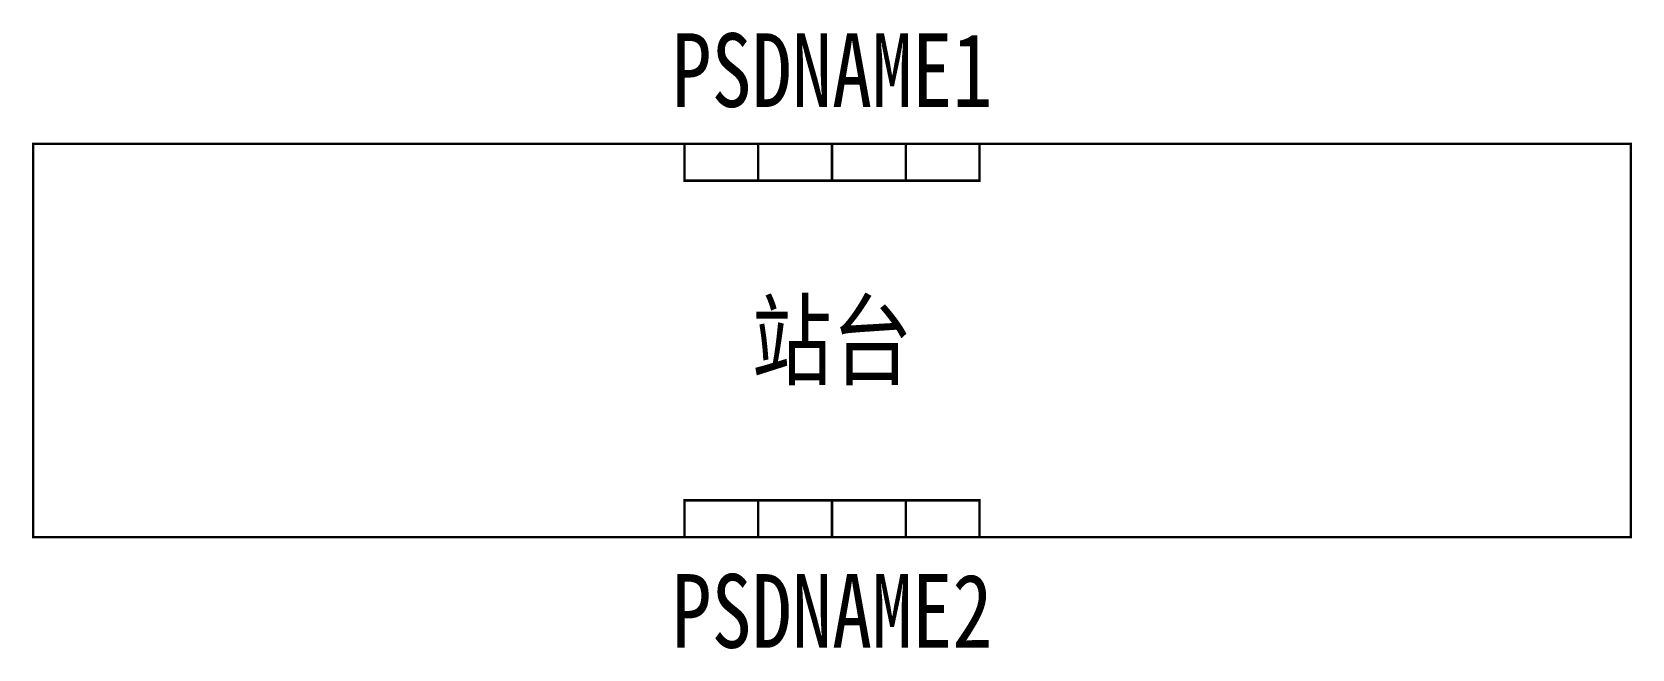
# Model space of a CAD drawing. Header units: inches. Extents: x -32.6 to 32.6, y -12.5 to 12.5.
import ezdxf
from ezdxf.enums import TextEntityAlignment as Align

# ---------------------------------------------------------------- set-up
doc = ezdxf.new("R2010")
doc.units = ezdxf.units.IN
doc.header["$MEASUREMENT"] = 0
doc.styles.add('HZ', font='', dxfattribs={"width": 0.8})
doc.styles.add('ST', font='', dxfattribs={"width": 0.8})
doc.styles.get('HZ').set_extended_font_data('SimSun')
doc.styles.get('ST').set_extended_font_data('SimSun')

msp = doc.modelspace()

# ---------------------------------------------------------------- linework, layer by layer
at = {"color": 7, "const_width": 0.1}
for points in [[(-32.5, 8), (32.5, 8), (32.5, -8), (-32.5, -8)], [(-6, 8), (6, 8), (6, 6.5), (-6, 6.5)], [(-6, -8), (6, -8), (6, -6.5), (-6, -6.5)]]:
    msp.add_lwpolyline(points, close=True, dxfattribs=at)
for points in [[(-3, 6.5), (-3, 8)], [(0, 6.5), (0, 8)], [(3, 6.5), (3, 8)], [(-3, -6.5), (-3, -8)], [(0, -6.5), (0, -8)], [(3, -6.5), (3, -8)]]:
    msp.add_lwpolyline(points, dxfattribs=at)

# ---------------------------------------------------------------- texts
at = {"color": 7, "style": 'ST', "width": 0.8}
msp.add_text('站台', height=3, dxfattribs=at).set_placement((0, 0), align=Align.MIDDLE_CENTER)
at = {"style": 'HZ', "width": 0.8}
for tag, text, p in [('PSDNAME1', 'PSD001', (0, 11)), ('PSDNAME2', 'PSD002', (0, -11))]:
    msp.add_attdef(tag, text=text, height=3, dxfattribs=at).set_placement(p, align=Align.MIDDLE_CENTER)

doc.saveas('drawing.dxf')
